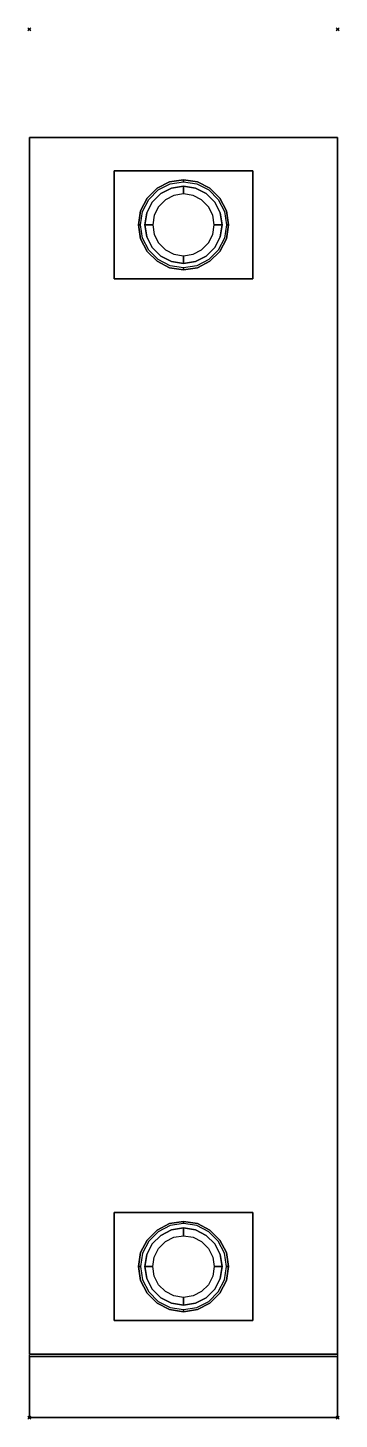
# Model space of a CAD drawing. Header units: millimetres. Extents: x -1 to 201, y -901 to 1.
import ezdxf

# ---------------------------------------------------------------- set-up
doc = ezdxf.new("R2010")
doc.units = ezdxf.units.MM
doc.header["$PDMODE"] = 35
doc.linetypes.add('NASCOSTA', pattern=[0.381, 0.254, -0.127])
for name, color, linetype in [('IQ_200_2D', 1, 'Continuous'), ('IQ_200_3D', 1, 'Continuous'), ('IQ_204_2D', 7, 'Continuous'), ('IQ_204_3D', 7, 'Continuous'), ('IQ_INS_3D', 3, 'Continuous')]:
    doc.layers.add(name, color=color, linetype=linetype)

# ---------------------------------------------------------------- blocks, each defined once
blk = doc.blocks.new('PQ-MC-LEG150')
at = {"layer": 'IQ_204_3D'}
for points in [[(-45, -35, 198), (-45, 35, 198), (45, 35, 198), (45, -35, 198)], [(-45, -35, 200), (45, -35, 200), (45, 35, 200), (-45, 35, 200)], [(-45, 35, 198), (-45, 35, 200), (45, 35, 200), (45, 35, 198)], [(-45, -35, 198), (-45, -35, 200), (-45, 35, 200), (-45, 35, 198)], [(45, -35, 198), (45, 35, 198), (45, 35, 200), (45, -35, 200)], [(-45, -35, 198), (45, -35, 198), (45, -35, 200), (-45, -35, 200)]]:
    blk.add_3dface(points, dxfattribs=at)
for points, invisible_edges in [([(-17.19, 23.66, 198), (-17.19, 23.66, 96), (-9.04, 27.82, 96), (-9.04, 27.82, 198)], 5), ([(-17.19, 23.66, 96), (-16.41, 22.58, 91), (-8.62, 26.54, 91), (-9.04, 27.82, 96)], 5), ([(-9.04, 27.82, 198), (-9.04, 27.82, 96), (0, 29.25, 96), (0, 29.25, 198)], 1), ([(-9.04, 27.82, 96), (-8.62, 26.54, 91), (0, 27.91, 91), (0, 29.25, 96)], 1), ([(0, 29.25, 198), (0, 29.25, 96), (9.04, 27.82, 96), (9.04, 27.82, 198)], 4), ([(0, 29.25, 96), (0, 27.91, 91), (8.62, 26.54, 91), (9.04, 27.82, 96)], 4), ([(9.04, 27.82, 96), (8.62, 26.54, 91), (16.41, 22.58, 91), (17.19, 23.66, 96)], 5), ([(9.04, 27.82, 198), (9.04, 27.82, 96), (17.19, 23.66, 96), (17.19, 23.66, 198)], 5), ([(-23.66, 17.19, 198), (-23.66, 17.19, 96), (-17.19, 23.66, 96), (-17.19, 23.66, 198)], 5), ([(-23.66, 17.19, 96), (-22.58, 16.41, 91), (-16.41, 22.58, 91), (-17.19, 23.66, 96)], 5), ([(-14.69, 20.23, 91), (-14.69, 20.23, 5), (-20.23, 14.69, 5), (-20.23, 14.69, 91)], 5), ([(-14.69, 20.23, 5), (-13.83, 19.04, 1.46), (-19.04, 13.83, 1.46), (-20.23, 14.69, 5)], 7), ([(-13.83, 19.04, 1.46), (-11.76, 16.18), (-16.18, 11.76), (-19.04, 13.83, 1.46)], 13), ([(-7.73, 23.78, 91), (-7.73, 23.78, 5), (-14.69, 20.23, 5), (-14.69, 20.23, 91)], 5), ([(-7.73, 23.78, 5), (-7.27, 22.38, 1.46), (-13.83, 19.04, 1.46), (-14.69, 20.23, 5)], 7), ([(-7.27, 22.38, 1.46), (-6.18, 19.02), (-11.76, 16.18), (-13.83, 19.04, 1.46)], 13), ([(0, 25, 91), (0, 25, 5), (-7.73, 23.78, 5), (-7.73, 23.78, 91)], 4), ([(0, 25, 5), (0, 23.54, 1.46), (-7.27, 22.38, 1.46), (-7.73, 23.78, 5)], 6), ([(0, 23.54, 1.46), (0, 20), (-6.18, 19.02), (-7.27, 22.38, 1.46)], 12), ([(7.73, 23.78, 91), (7.73, 23.78, 5), (0, 25, 5), (0, 25, 91)], 1), ([(7.73, 23.78, 5), (7.27, 22.38, 1.46), (0, 23.54, 1.46), (0, 25, 5)], 3), ([(7.27, 22.38, 1.46), (6.18, 19.02), (0, 20), (0, 23.54, 1.46)], 9), ([(13.83, 19.04, 1.46), (11.76, 16.18), (6.18, 19.02), (7.27, 22.38, 1.46)], 13), ([(14.69, 20.23, 5), (13.83, 19.04, 1.46), (7.27, 22.38, 1.46), (7.73, 23.78, 5)], 7), ([(14.69, 20.23, 91), (14.69, 20.23, 5), (7.73, 23.78, 5), (7.73, 23.78, 91)], 5), ([(19.04, 13.83, 1.46), (16.18, 11.76), (11.76, 16.18), (13.83, 19.04, 1.46)], 13), ([(20.23, 14.69, 5), (19.04, 13.83, 1.46), (13.83, 19.04, 1.46), (14.69, 20.23, 5)], 7), ([(20.23, 14.69, 91), (20.23, 14.69, 5), (14.69, 20.23, 5), (14.69, 20.23, 91)], 5), ([(17.19, 23.66, 96), (16.41, 22.58, 91), (22.58, 16.41, 91), (23.66, 17.19, 96)], 5), ([(17.19, 23.66, 198), (17.19, 23.66, 96), (23.66, 17.19, 96), (23.66, 17.19, 198)], 5), ([(-29.25, 0, 198), (-29.25, 0, 96), (-27.82, 9.04, 96), (-27.82, 9.04, 198)], 4), ([(-29.25, 0, 96), (-27.91, 0, 91), (-26.54, 8.62, 91), (-27.82, 9.04, 96)], 4), ([(-27.82, 9.04, 198), (-27.82, 9.04, 96), (-23.66, 17.19, 96), (-23.66, 17.19, 198)], 5), ([(-27.82, 9.04, 96), (-26.54, 8.62, 91), (-22.58, 16.41, 91), (-23.66, 17.19, 96)], 5), ([(-20.23, 14.69, 91), (-20.23, 14.69, 5), (-23.78, 7.73, 5), (-23.78, 7.73, 91)], 5), ([(-20.23, 14.69, 5), (-19.04, 13.83, 1.46), (-22.38, 7.27, 1.46), (-23.78, 7.73, 5)], 7), ([(-19.04, 13.83, 1.46), (-16.18, 11.76), (-19.02, 6.18), (-22.38, 7.27, 1.46)], 13), ([(22.38, 7.27, 1.46), (19.02, 6.18), (16.18, 11.76), (19.04, 13.83, 1.46)], 13), ([(23.78, 7.73, 5), (22.38, 7.27, 1.46), (19.04, 13.83, 1.46), (20.23, 14.69, 5)], 7), ([(23.78, 7.73, 91), (23.78, 7.73, 5), (20.23, 14.69, 5), (20.23, 14.69, 91)], 5), ([(23.66, 17.19, 96), (22.58, 16.41, 91), (26.54, 8.62, 91), (27.82, 9.04, 96)], 5), ([(23.66, 17.19, 198), (23.66, 17.19, 96), (27.82, 9.04, 96), (27.82, 9.04, 198)], 5), ([(27.82, 9.04, 96), (26.54, 8.62, 91), (27.91, 0, 91), (29.25, 0, 96)], 1), ([(27.82, 9.04, 198), (27.82, 9.04, 96), (29.25, 0, 96), (29.25, 0, 198)], 1), ([(-27.82, -9.04, 198), (-27.82, -9.04, 96), (-29.25, 0, 96), (-29.25, 0, 198)], 1), ([(-27.82, -9.04, 96), (-26.54, -8.62, 91), (-27.91, 0, 91), (-29.25, 0, 96)], 1), ([(-23.78, 7.73, 91), (-23.78, 7.73, 5), (-25, 0, 5), (-25, 0, 91)], 1), ([(-23.78, 7.73, 5), (-22.38, 7.27, 1.46), (-23.54, 0, 1.46), (-25, 0, 5)], 3), ([(-25, 0, 91), (-25, 0, 5), (-23.78, -7.73, 5), (-23.78, -7.73, 91)], 4), ([(-25, 0, 5), (-23.54, 0, 1.46), (-22.38, -7.27, 1.46), (-23.78, -7.73, 5)], 6), ([(-22.38, 7.27, 1.46), (-19.02, 6.18), (-20, 0), (-23.54, 0, 1.46)], 9), ([(-23.54, 0, 1.46), (-20, 0), (-19.02, -6.18), (-22.38, -7.27, 1.46)], 12), ([(23.54, 0, 1.46), (20, 0), (19.02, 6.18), (22.38, 7.27, 1.46)], 12), ([(22.38, -7.27, 1.46), (19.02, -6.18), (20, 0), (23.54, 0, 1.46)], 9), ([(25, 0, 5), (23.54, 0, 1.46), (22.38, 7.27, 1.46), (23.78, 7.73, 5)], 6), ([(23.78, -7.73, 5), (22.38, -7.27, 1.46), (23.54, 0, 1.46), (25, 0, 5)], 3), ([(25, 0, 91), (25, 0, 5), (23.78, 7.73, 5), (23.78, 7.73, 91)], 4), ([(23.78, -7.73, 91), (23.78, -7.73, 5), (25, 0, 5), (25, 0, 91)], 1), ([(29.25, 0, 96), (27.91, 0, 91), (26.54, -8.62, 91), (27.82, -9.04, 96)], 4), ([(29.25, 0, 198), (29.25, 0, 96), (27.82, -9.04, 96), (27.82, -9.04, 198)], 4), ([(-23.66, -17.19, 96), (-22.58, -16.41, 91), (-26.54, -8.62, 91), (-27.82, -9.04, 96)], 5), ([(-23.78, -7.73, 5), (-22.38, -7.27, 1.46), (-19.04, -13.83, 1.46), (-20.23, -14.69, 5)], 7), ([(-23.78, -7.73, 91), (-23.78, -7.73, 5), (-20.23, -14.69, 5), (-20.23, -14.69, 91)], 5), ([(-22.38, -7.27, 1.46), (-19.02, -6.18), (-16.18, -11.76), (-19.04, -13.83, 1.46)], 13), ([(19.04, -13.83, 1.46), (16.18, -11.76), (19.02, -6.18), (22.38, -7.27, 1.46)], 13), ([(20.23, -14.69, 5), (19.04, -13.83, 1.46), (22.38, -7.27, 1.46), (23.78, -7.73, 5)], 7), ([(20.23, -14.69, 91), (20.23, -14.69, 5), (23.78, -7.73, 5), (23.78, -7.73, 91)], 5), ([(27.82, -9.04, 96), (26.54, -8.62, 91), (22.58, -16.41, 91), (23.66, -17.19, 96)], 5), ([(-23.66, -17.19, 198), (-23.66, -17.19, 96), (-27.82, -9.04, 96), (-27.82, -9.04, 198)], 5), ([(-17.19, -23.66, 96), (-16.41, -22.58, 91), (-22.58, -16.41, 91), (-23.66, -17.19, 96)], 5), ([(-17.19, -23.66, 198), (-17.19, -23.66, 96), (-23.66, -17.19, 96), (-23.66, -17.19, 198)], 5), ([(-20.23, -14.69, 5), (-19.04, -13.83, 1.46), (-13.83, -19.04, 1.46), (-14.69, -20.23, 5)], 7), ([(-20.23, -14.69, 91), (-20.23, -14.69, 5), (-14.69, -20.23, 5), (-14.69, -20.23, 91)], 5), ([(-19.04, -13.83, 1.46), (-16.18, -11.76), (-11.76, -16.18), (-13.83, -19.04, 1.46)], 13), ([(-13.83, -19.04, 1.46), (-11.76, -16.18), (-6.18, -19.02), (-7.27, -22.38, 1.46)], 13), ([(7.27, -22.38, 1.46), (6.18, -19.02), (11.76, -16.18), (13.83, -19.04, 1.46)], 13), ([(13.83, -19.04, 1.46), (11.76, -16.18), (16.18, -11.76), (19.04, -13.83, 1.46)], 13), ([(14.69, -20.23, 5), (13.83, -19.04, 1.46), (19.04, -13.83, 1.46), (20.23, -14.69, 5)], 7), ([(14.69, -20.23, 91), (14.69, -20.23, 5), (20.23, -14.69, 5), (20.23, -14.69, 91)], 5), ([(23.66, -17.19, 96), (22.58, -16.41, 91), (16.41, -22.58, 91), (17.19, -23.66, 96)], 5), ([(23.66, -17.19, 198), (23.66, -17.19, 96), (17.19, -23.66, 96), (17.19, -23.66, 198)], 5), ([(27.82, -9.04, 198), (27.82, -9.04, 96), (23.66, -17.19, 96), (23.66, -17.19, 198)], 5), ([(-9.04, -27.82, 96), (-8.62, -26.54, 91), (-16.41, -22.58, 91), (-17.19, -23.66, 96)], 5), ([(-9.04, -27.82, 198), (-9.04, -27.82, 96), (-17.19, -23.66, 96), (-17.19, -23.66, 198)], 5), ([(-14.69, -20.23, 5), (-13.83, -19.04, 1.46), (-7.27, -22.38, 1.46), (-7.73, -23.78, 5)], 7), ([(-14.69, -20.23, 91), (-14.69, -20.23, 5), (-7.73, -23.78, 5), (-7.73, -23.78, 91)], 5), ([(0, -29.25, 96), (0, -27.91, 91), (-8.62, -26.54, 91), (-9.04, -27.82, 96)], 4), ([(-7.73, -23.78, 5), (-7.27, -22.38, 1.46), (0, -23.54, 1.46), (0, -25, 5)], 3), ([(-7.73, -23.78, 91), (-7.73, -23.78, 5), (0, -25, 5), (0, -25, 91)], 1), ([(-7.27, -22.38, 1.46), (-6.18, -19.02), (0, -20), (0, -23.54, 1.46)], 9), ([(0, -23.54, 1.46), (0, -20), (6.18, -19.02), (7.27, -22.38, 1.46)], 12), ([(0, -25, 5), (0, -23.54, 1.46), (7.27, -22.38, 1.46), (7.73, -23.78, 5)], 6), ([(0, -25, 91), (0, -25, 5), (7.73, -23.78, 5), (7.73, -23.78, 91)], 4), ([(9.04, -27.82, 96), (8.62, -26.54, 91), (0, -27.91, 91), (0, -29.25, 96)], 1), ([(7.73, -23.78, 5), (7.27, -22.38, 1.46), (13.83, -19.04, 1.46), (14.69, -20.23, 5)], 7), ([(7.73, -23.78, 91), (7.73, -23.78, 5), (14.69, -20.23, 5), (14.69, -20.23, 91)], 5), ([(17.19, -23.66, 96), (16.41, -22.58, 91), (8.62, -26.54, 91), (9.04, -27.82, 96)], 5), ([(17.19, -23.66, 198), (17.19, -23.66, 96), (9.04, -27.82, 96), (9.04, -27.82, 198)], 5), ([(0, -29.25, 198), (0, -29.25, 96), (-9.04, -27.82, 96), (-9.04, -27.82, 198)], 4), ([(9.04, -27.82, 198), (9.04, -27.82, 96), (0, -29.25, 96), (0, -29.25, 198)], 1)]:
    blk.add_3dface(points, dxfattribs=dict(at, invisible_edges=invisible_edges))

msp = doc.modelspace()

# ---------------------------------------------------------------- linework, layer by layer
at = {"layer": 'IQ_200_3D'}
for points in [[(0, -858.77, 650), (0, -70, 650), (0, -70, 200), (0, -858.77, 200)], [(200, -858.77, 200), (0, -858.77, 200), (0, -70, 200), (200, -70, 200)], [(200, -70, 650), (0, -70, 650), (0, -858.77, 650), (200, -858.77, 650)], [(200, -70, 200), (0, -70, 200), (0, -70, 650), (200, -70, 650)], [(200, -858.77, 650), (200, -858.77, 200), (200, -70, 200), (200, -70, 650)], [(200, -858.77, 650), (0, -858.77, 650), (0, -858.77, 200), (200, -858.77, 200)], [(0, -860.36, 650), (0, -860.36, 200), (0, -900, 200), (0, -900, 650)], [(200, -900, 200), (0, -900, 200), (0, -860.36, 200), (200, -860.36, 200)], [(200, -860.36, 200), (0, -860.36, 200), (0, -860.36, 650), (200, -860.36, 650)], [(200, -860.36, 650), (0, -860.36, 650), (0, -900, 650), (200, -900, 650)], [(200, -900, 650), (200, -900, 200), (200, -860.36, 200), (200, -860.36, 650)], [(200, -900, 650), (0, -900, 650), (0, -900, 200), (200, -900, 200)]]:
    msp.add_3dface(points, dxfattribs=at)
at = {"layer": 'IQ_204_2D', "linetype": 'NASCOSTA', "ltscale": 10}
for p, q in [((0, -70), (200, -70)), ((0, -900), (0, -70)), ((200, -70), (200, -900)), ((200, -900), (0, -900))]:
    msp.add_line(p, q, dxfattribs=at)
at = {"layer": 'IQ_INS_3D'}
for p in [(0, 0), (200, 0), (0, -900), (200, -900)]:
    msp.add_point(p, dxfattribs=at)

# ---------------------------------------------------------------- block references
at = {"layer": 'IQ_200_2D'}
msp.add_blockref('PQ-MC-LEG150', (100, -126.71), dxfattribs=at)
at = {"layer": 'IQ_200_2D', "xscale": -1, "rotation": 180}
msp.add_blockref('PQ-MC-LEG150', (100, -802.06), dxfattribs=at)

doc.saveas('drawing.dxf')
